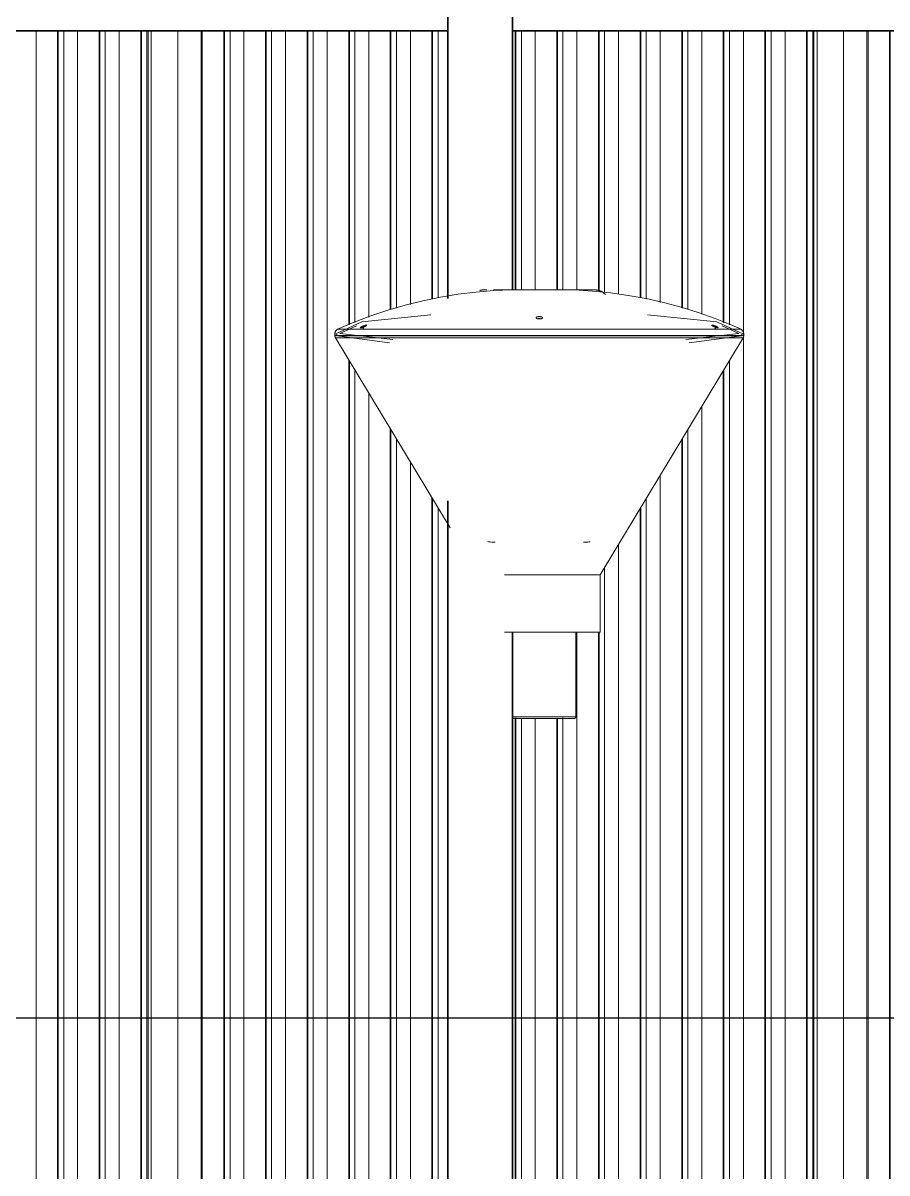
# Model space of a CAD drawing. Header units: millimetres. Extents: x 652554 to 1678317, y -308114 to 170803.
# Drawn here: x 752115 to 753466, y 159425 to 161223 of the extents above; entities that cross this region are included whole.
import ezdxf

# ---------------------------------------------------------------- set-up
doc = ezdxf.new("R2010")
doc.units = ezdxf.units.MM
for name, color, linetype, lineweight in [('A-DETL-GENF', 2, 'Continuous', 35), ('A-GENM', 1, 'Continuous', 9), ('A-GLAZ-CURT', 2, 'Continuous', 9), ('A-GLAZ-CWMG', 2, 'Continuous', 35), ('E-LITE-EQPM', 2, 'Continuous', 35)]:
    doc.layers.add(name, color=color, linetype=linetype, lineweight=lineweight)

# ---------------------------------------------------------------- blocks, each defined once
blk = doc.blocks.new('ACM_L12 - LED Pole Luminaire with UV1 - T35 1xGRN90_830 S 2-11677483-2240-01 ENTRANCE 2 ELEVATION 2')
at = {"layer": 'E-LITE-EQPM', "color": 250, "lineweight": 20}
for p, q in [((-18521.1, 108120), (-18520.9, 108120)), ((-18329.4, 108113.1), (-18332, 108115.3)), ((-18602.4, 108081.2), (-18710.7, 108070.3)), ((-18155.3, 108070.3), (-18263.6, 108081.2)), ((-18710.7, 108070.3), (-18752.4, 108050.8)), ((-18740.9, 108058.7), (-18748.7, 108058.7)), ((-18748.7, 108058.7), (-18695.5, 108058.7)), ((-18719, 108064.1), (-18744.9, 108052.1)), ((-18694.7, 108058.7), (-18117.3, 108058.7)), ((-18113.6, 108050.8), (-18155.3, 108070.3)), ((-18121.1, 108052.1), (-18147, 108064.1)), ((-18117.3, 108058.7), (-18125, 108058.7)), ((-18751.7, 108045.3), (-18572.4, 107748.1)), ((-18751.7, 108045.3), (-18749.7, 108045.3)), ((-18658.4, 108045.3), (-18751.7, 108045.3)), ((-18749.9, 108050.9), (-18750.1, 108049.4)), ((-18749.1, 108048.4), (-18667.3, 108037.3)), ((-18744.9, 108052.1), (-18662, 108042.5)), ((-18114.3, 108045.3), (-18658, 108045.3)), ((-18338, 107674.5), (-18114.3, 108045.3)), ((-18204, 108042.5), (-18121.1, 108052.1)), ((-18198.7, 108037.3), (-18116.9, 108048.4)), ((-18116.3, 108045.3), (-18114.3, 108045.3)), ((-18115.9, 108049.4), (-18116.1, 108050.9)), ((-18487.2, 107674.5), (-18338, 107674.5)), ((-18338, 107674.5), (-18339.6, 107674.5)), ((-18338, 107584.8), (-18338, 107674.5)), ((-18487.2, 107584.8), (-18338, 107584.8)), ((-18375.7, 107584.8), (-18475.7, 107584.8)), ((-18475.7, 107584.8), (-18375.7, 107584.8)), ((-18338, 107584.8), (-18475, 107584.8)), ((-18393, 107584.8), (-18473, 107584.8)), ((-18473, 107584.8), (-18393, 107584.8)), ((-18375.7, 107452.8), (-18375.7, 107584.8)), ((-18463.5, 107452.8), (-18475.7, 107452.8)), ((-18475.7, 107452.8), (-18375.7, 107452.8)), ((-18403, 107450), (-18463, 107450)), ((-18463, 107450), (-18403, 107450)), ((-18375.7, 107452.8), (-18402.5, 107452.8))]:
    blk.add_line(p, q, dxfattribs=at)
at = {"layer": 'E-LITE-EQPM', "color": 250, "lineweight": 20, "flags": 128}
for points in [[(-18748.7, 108058.7), (-18722.8, 108069.7), (-18696.4, 108079.7), (-18669.7, 108088.6), (-18642.7, 108096.5), (-18615.3, 108103.2), (-18587.7, 108108.9), (-18559.9, 108113.4), (-18532, 108116.8), (-18503.9, 108119.2), (-18475.8, 108120.3), (-18460.1, 108120.5)], [(-18526.2, 108119.3), (-18525.5, 108119.5), (-18524.7, 108119.7), (-18523.9, 108119.8), (-18523.1, 108119.9), (-18522.3, 108120), (-18521.5, 108120)], [(-18514.8, 108120), (-18516, 108120), (-18517.2, 108120), (-18518.1, 108120), (-18519, 108120), (-18519.7, 108120), (-18520.3, 108120), (-18520.7, 108120), (-18521, 108120), (-18521.1, 108120)], [(-18344.9, 108120), (-18344.9, 108120), (-18345.1, 108120), (-18345.5, 108120), (-18346, 108120), (-18346.6, 108120), (-18347.4, 108120), (-18348.3, 108120), (-18349.3, 108120), (-18350.5, 108120), (-18351.8, 108120), (-18353.3, 108120), (-18354.8, 108120), (-18356.5, 108120), (-18358.3, 108120), (-18360.3, 108120), (-18362.3, 108120), (-18364.5, 108120), (-18366.7, 108120), (-18369.1, 108120), (-18371.6, 108120), (-18374.2, 108120), (-18376.8, 108120), (-18379.6, 108120), (-18382.4, 108120), (-18385.4, 108120), (-18388.4, 108120), (-18391.5, 108120), (-18394.6, 108120), (-18397.8, 108120), (-18401.1, 108120), (-18404.4, 108120), (-18407.7, 108120), (-18411.1, 108120), (-18414.6, 108120), (-18418, 108120), (-18421.5, 108120), (-18425, 108120), (-18428.5, 108120), (-18432, 108120), (-18435.6, 108120), (-18439.1, 108120), (-18442.6, 108120), (-18446.1, 108120), (-18449.6, 108120), (-18453, 108120), (-18456.4, 108120), (-18459.8, 108120), (-18463.2, 108120), (-18466.4, 108120), (-18469.7, 108120), (-18472.9, 108120), (-18476, 108120), (-18479, 108120), (-18482, 108120), (-18484.9, 108120), (-18487.7, 108120), (-18490.4, 108120), (-18493, 108120), (-18495.6, 108120), (-18498, 108120), (-18500.3, 108120), (-18502.5, 108120), (-18504.7, 108120)], [(-18474.5, 108120), (-18471.4, 108120), (-18468.2, 108120), (-18464.9, 108120), (-18461.6, 108120), (-18458.3, 108120), (-18454.9, 108120), (-18451.4, 108120), (-18448, 108120), (-18444.5, 108120), (-18441, 108120), (-18438, 108120)], [(-18460.1, 108120.5), (-18460.1, 108120.5), (-18460, 108120.5), (-18459.9, 108120.5), (-18459.8, 108120.5), (-18459.6, 108120.5), (-18459.3, 108120.5), (-18459.1, 108120.5), (-18458.7, 108120.5), (-18458.4, 108120.5), (-18458, 108120.5), (-18457.5, 108120.5), (-18457.1, 108120.5), (-18456.5, 108120.5), (-18456, 108120.5), (-18455.4, 108120.5), (-18454.8, 108120.5), (-18454.1, 108120.5), (-18453.4, 108120.5), (-18452.7, 108120.5), (-18451.9, 108120.5), (-18451.1, 108120.5), (-18450.3, 108120.5), (-18449.4, 108120.5), (-18448.6, 108120.5), (-18447.7, 108120.5), (-18446.7, 108120.5), (-18445.8, 108120.5), (-18444.8, 108120.5), (-18443.8, 108120.5), (-18442.8, 108120.5), (-18441.8, 108120.5), (-18440.8, 108120.5), (-18439.7, 108120.5), (-18438.7, 108120.5), (-18437.6, 108120.5), (-18436.5, 108120.5), (-18435.5, 108120.5), (-18434.4, 108120.5), (-18433.3, 108120.5), (-18432.2, 108120.5), (-18431.1, 108120.5), (-18430, 108120.5), (-18429, 108120.5), (-18427.9, 108120.5), (-18426.8, 108120.5), (-18425.8, 108120.5), (-18424.7, 108120.5), (-18423.7, 108120.5), (-18422.7, 108120.5), (-18421.7, 108120.5), (-18420.7, 108120.5), (-18419.8, 108120.5), (-18418.8, 108120.5), (-18417.9, 108120.5), (-18417, 108120.5), (-18416.2, 108120.5), (-18415.3, 108120.5), (-18414.5, 108120.5), (-18413.7, 108120.5), (-18413, 108120.5), (-18412.3, 108120.5), (-18411.6, 108120.5), (-18410.9, 108120.5), (-18410.3, 108120.5), (-18409.8, 108120.5), (-18409.2, 108120.5), (-18408.7, 108120.5), (-18408.2, 108120.5), (-18407.8, 108120.5), (-18407.4, 108120.5), (-18407.1, 108120.5), (-18406.8, 108120.5), (-18406.5, 108120.5), (-18406.3, 108120.5), (-18406.1, 108120.5), (-18406, 108120.5), (-18405.9, 108120.5), (-18405.9, 108120.5), (-18405.9, 108120.5)], [(-18405.9, 108120.5), (-18405.9, 108120.5), (-18406, 108120.5), (-18406.1, 108120.5), (-18406.2, 108120.5), (-18406.4, 108120.5), (-18406.6, 108120.5), (-18406.9, 108120.5), (-18407.2, 108120.5), (-18407.6, 108120.5), (-18408, 108120.5), (-18408.5, 108120.5), (-18408.9, 108120.5), (-18409.5, 108120.5), (-18410, 108120.5), (-18410.6, 108120.5), (-18411.2, 108120.5), (-18411.9, 108120.5), (-18412.6, 108120.5), (-18413.3, 108120.5), (-18414.1, 108120.5), (-18414.9, 108120.5), (-18415.7, 108120.5), (-18416.6, 108120.5), (-18417.4, 108120.5), (-18418.3, 108120.5), (-18419.3, 108120.5), (-18420.2, 108120.5), (-18421.2, 108120.5), (-18422.2, 108120.5), (-18423.2, 108120.5), (-18424.2, 108120.5), (-18425.2, 108120.5), (-18426.3, 108120.5), (-18427.3, 108120.5), (-18428.4, 108120.5), (-18429.5, 108120.5), (-18430.5, 108120.5), (-18431.6, 108120.5), (-18432.7, 108120.5), (-18433.8, 108120.5), (-18434.9, 108120.5), (-18436, 108120.5), (-18437, 108120.5), (-18438.1, 108120.5), (-18439.2, 108120.5), (-18440.2, 108120.5), (-18441.3, 108120.5), (-18442.3, 108120.5), (-18443.3, 108120.5), (-18444.3, 108120.5), (-18445.3, 108120.5), (-18446.2, 108120.5), (-18447.2, 108120.5), (-18448.1, 108120.5), (-18449, 108120.5), (-18449.8, 108120.5), (-18450.7, 108120.5), (-18451.5, 108120.5), (-18452.3, 108120.5), (-18453, 108120.5), (-18453.7, 108120.5), (-18454.4, 108120.5), (-18455.1, 108120.5), (-18455.7, 108120.5), (-18456.2, 108120.5), (-18456.8, 108120.5), (-18457.3, 108120.5), (-18457.8, 108120.5), (-18458.2, 108120.5), (-18458.6, 108120.5), (-18458.9, 108120.5), (-18459.2, 108120.5), (-18459.5, 108120.5), (-18459.7, 108120.5), (-18459.9, 108120.5), (-18460, 108120.5), (-18460.1, 108120.5), (-18460.1, 108120.5), (-18460.1, 108120.5)], [(-18437.5, 108120), (-18434, 108120), (-18430.4, 108120), (-18426.9, 108120), (-18423.4, 108120), (-18419.9, 108120), (-18416.4, 108120), (-18413, 108120), (-18409.6, 108120), (-18406.2, 108120), (-18402.8, 108120), (-18399.6, 108120), (-18396.3, 108120), (-18393.1, 108120), (-18390, 108120), (-18387, 108120), (-18384, 108120), (-18381.1, 108120), (-18378.3, 108120), (-18375.6, 108120), (-18373, 108120), (-18370.4, 108120), (-18368, 108120), (-18365.7, 108120)], [(-18405.9, 108120.5), (-18377.7, 108120), (-18349.6, 108118.3), (-18321.6, 108115.5), (-18293.7, 108111.5), (-18266, 108106.5), (-18238.5, 108100.3), (-18211.3, 108093.1), (-18184.4, 108084.8), (-18157.8, 108075.4), (-18131.7, 108064.9), (-18117.3, 108058.7)], [(-18364.7, 108120), (-18363.5, 108120), (-18361.3, 108120), (-18359.3, 108120), (-18357.5, 108120), (-18355.7, 108120), (-18354.1, 108120), (-18352.6, 108120), (-18351.2, 108120), (-18350, 108120), (-18348.8, 108120), (-18347.9, 108120), (-18347, 108120), (-18346.3, 108120), (-18345.7, 108120), (-18345.3, 108120), (-18345, 108120), (-18344.9, 108120), (-18344.9, 108120)], [(-18344.9, 108120), (-18344.1, 108120), (-18343.3, 108119.9), (-18342.5, 108119.9), (-18341.7, 108119.7), (-18340.9, 108119.6), (-18340.1, 108119.4), (-18339.3, 108119.2), (-18338.6, 108119), (-18337.8, 108118.7), (-18337.1, 108118.4), (-18336.3, 108118.1), (-18335.6, 108117.7), (-18334.9, 108117.4), (-18334.2, 108116.9), (-18333.6, 108116.5), (-18332.9, 108116), (-18332.3, 108115.6), (-18332, 108115.3)], [(-18751.7, 108045.3), (-18751.9, 108045.6), (-18752.1, 108046), (-18752.3, 108046.4), (-18752.4, 108046.8), (-18752.5, 108047.2), (-18752.6, 108047.6), (-18752.7, 108048), (-18752.8, 108048.4), (-18752.9, 108048.8), (-18752.9, 108049.2), (-18753, 108049.7), (-18753, 108050.1), (-18753, 108050.5), (-18753, 108050.9), (-18752.9, 108051.3), (-18752.9, 108051.7), (-18752.8, 108052.2), (-18752.7, 108052.6), (-18752.6, 108053), (-18752.5, 108053.4), (-18752.4, 108053.8), (-18752.2, 108054.2), (-18752.1, 108054.5), (-18751.9, 108054.9), (-18751.7, 108055.3), (-18751.5, 108055.7), (-18751.2, 108056), (-18751, 108056.4), (-18750.8, 108056.7), (-18750.5, 108057), (-18750.2, 108057.3), (-18749.9, 108057.6), (-18749.6, 108057.9), (-18749.3, 108058.2), (-18749, 108058.5), (-18748.7, 108058.7)], [(-18117.3, 108058.7), (-18117, 108058.4), (-18116.7, 108058.2), (-18116.3, 108057.9), (-18116, 108057.6), (-18115.8, 108057.3), (-18115.5, 108057), (-18115.2, 108056.6), (-18115, 108056.3), (-18114.7, 108056), (-18114.5, 108055.6), (-18114.3, 108055.3), (-18114.1, 108054.9), (-18113.9, 108054.5), (-18113.8, 108054.1), (-18113.6, 108053.7), (-18113.5, 108053.3), (-18113.4, 108052.9), (-18113.3, 108052.5), (-18113.2, 108052.1), (-18113.1, 108051.7), (-18113.1, 108051.3), (-18113, 108050.9), (-18113, 108050.4), (-18113, 108050), (-18113, 108049.6), (-18113.1, 108049.2), (-18113.1, 108048.8), (-18113.2, 108048.4), (-18113.3, 108048), (-18113.4, 108047.6), (-18113.5, 108047.1), (-18113.6, 108046.8), (-18113.8, 108046.4), (-18113.9, 108046), (-18114.1, 108045.6), (-18114.3, 108045.3)], [(-18752, 108048.9), (-18752, 108048.9), (-18752.1, 108048.9), (-18752.1, 108048.9), (-18752.2, 108048.9), (-18752.2, 108048.9), (-18752.2, 108048.9), (-18752.3, 108048.9), (-18752.3, 108048.9), (-18752.4, 108048.9), (-18752.4, 108049), (-18752.4, 108049), (-18752.5, 108049), (-18752.5, 108049), (-18752.5, 108049), (-18752.6, 108049.1), (-18752.6, 108049.1), (-18752.6, 108049.1), (-18752.7, 108049.1), (-18752.7, 108049.2), (-18752.7, 108049.2), (-18752.7, 108049.2), (-18752.8, 108049.2), (-18752.8, 108049.3), (-18752.8, 108049.3), (-18752.8, 108049.3), (-18752.9, 108049.4), (-18752.9, 108049.4), (-18752.9, 108049.4), (-18752.9, 108049.5), (-18752.9, 108049.5), (-18752.9, 108049.6), (-18753, 108049.6), (-18753, 108049.6), (-18753, 108049.7), (-18753, 108049.7), (-18753, 108049.7), (-18753, 108049.8), (-18753, 108049.8), (-18753, 108049.9), (-18753, 108049.9), (-18753, 108049.9), (-18753, 108050), (-18753, 108050), (-18753, 108050.1), (-18753, 108050.1), (-18753, 108050.1), (-18753, 108050.2), (-18752.9, 108050.2), (-18752.9, 108050.3), (-18752.9, 108050.3), (-18752.9, 108050.3), (-18752.9, 108050.4), (-18752.9, 108050.4), (-18752.8, 108050.4), (-18752.8, 108050.5), (-18752.8, 108050.5), (-18752.8, 108050.5), (-18752.7, 108050.6), (-18752.7, 108050.6), (-18752.7, 108050.6), (-18752.6, 108050.6), (-18752.6, 108050.7), (-18752.6, 108050.7), (-18752.5, 108050.7), (-18752.5, 108050.7), (-18752.5, 108050.8), (-18752.4, 108050.8), (-18752.4, 108050.8)], [(-18750.4, 108048.9), (-18751.4, 108048.9), (-18751.9, 108048.9), (-18752, 108048.9)], [(-18752, 108048.9), (-18751.7, 108048.9), (-18751, 108048.9), (-18749.7, 108048.9), (-18747.9, 108048.9), (-18745.6, 108048.9), (-18742.9, 108048.9), (-18739.6, 108048.9), (-18735.8, 108048.9), (-18731.6, 108048.9), (-18726.8, 108048.9), (-18721.6, 108048.9), (-18716, 108048.9), (-18709.8, 108048.9), (-18703.3, 108048.9), (-18696.3, 108048.9), (-18688.9, 108048.9), (-18681, 108048.9), (-18672.8, 108048.9), (-18664.2, 108048.9), (-18655.2, 108048.9), (-18645.9, 108048.9), (-18636.3, 108048.9), (-18626.3, 108048.9), (-18616, 108048.9), (-18605.4, 108048.9), (-18594.5, 108048.9), (-18583.4, 108048.9), (-18572, 108048.9), (-18560.4, 108048.9), (-18548.6, 108048.9), (-18536.6, 108048.9), (-18524.5, 108048.9), (-18512.2, 108048.9), (-18499.7, 108048.9), (-18487.2, 108048.9), (-18474.6, 108048.9), (-18461.9, 108048.9), (-18449.2, 108048.9), (-18436.4, 108048.9), (-18423.7, 108048.9), (-18410.9, 108048.9), (-18398.2, 108048.9), (-18385.6, 108048.9), (-18373, 108048.9), (-18360.5, 108048.9), (-18348.2, 108048.9), (-18335.9, 108048.9), (-18323.9, 108048.9), (-18312, 108048.9), (-18300.2, 108048.9), (-18288.8, 108048.9), (-18277.5, 108048.9), (-18266.5, 108048.9), (-18255.7, 108048.9), (-18245.3, 108048.9), (-18235.1, 108048.9), (-18225.3, 108048.9), (-18215.7, 108048.9), (-18206.6, 108048.9), (-18197.8, 108048.9), (-18189.3, 108048.9), (-18181.3, 108048.9), (-18173.7, 108048.9), (-18166.4, 108048.9), (-18159.7, 108048.9), (-18153.3, 108048.9), (-18147.4, 108048.9), (-18141.9, 108048.9), (-18136.9, 108048.9), (-18132.4, 108048.9), (-18128.4, 108048.9), (-18124.9, 108048.9), (-18121.8, 108048.9), (-18119.2, 108048.9), (-18117.2, 108048.9), (-18115.6, 108048.9), (-18114.6, 108048.9), (-18114.1, 108048.9), (-18114, 108048.9)], [(-18749.1, 108048.4), (-18749.1, 108048.4), (-18749.1, 108048.4), (-18749.2, 108048.4), (-18749.2, 108048.4), (-18749.3, 108048.4), (-18749.3, 108048.4), (-18749.3, 108048.4), (-18749.4, 108048.4), (-18749.4, 108048.4), (-18749.4, 108048.4), (-18749.5, 108048.5), (-18749.5, 108048.5), (-18749.6, 108048.5), (-18749.6, 108048.5), (-18749.6, 108048.5), (-18749.7, 108048.6), (-18749.7, 108048.6), (-18749.7, 108048.6), (-18749.8, 108048.6), (-18749.8, 108048.7), (-18749.8, 108048.7), (-18749.8, 108048.7), (-18749.9, 108048.8), (-18749.9, 108048.8), (-18749.9, 108048.8), (-18749.9, 108048.9), (-18749.9, 108048.9), (-18750, 108048.9), (-18750, 108049), (-18750, 108049), (-18750, 108049), (-18750, 108049.1), (-18750, 108049.1), (-18750, 108049.2), (-18750.1, 108049.2), (-18750.1, 108049.2), (-18750.1, 108049.3), (-18750.1, 108049.3), (-18750.1, 108049.4), (-18750.1, 108049.4)], [(-18748.5, 108048.4), (-18749, 108048.4), (-18749.1, 108048.4)], [(-18749.1, 108048.4), (-18748.8, 108048.4), (-18748, 108048.4), (-18746.8, 108048.4), (-18745, 108048.4), (-18742.8, 108048.4), (-18740, 108048.4), (-18736.7, 108048.4), (-18733, 108048.4), (-18728.8, 108048.4), (-18724.1, 108048.4), (-18718.9, 108048.4), (-18713.3, 108048.4), (-18707.3, 108048.4), (-18700.8, 108048.4), (-18693.8, 108048.4), (-18686.5, 108048.4), (-18678.8, 108048.4), (-18670.6, 108048.4), (-18662.1, 108048.4), (-18653.2, 108048.4), (-18644, 108048.4), (-18634.4, 108048.4), (-18624.5, 108048.4), (-18614.3, 108048.4), (-18603.8, 108048.4), (-18593, 108048.4), (-18582, 108048.4), (-18570.7, 108048.4), (-18559.2, 108048.4), (-18547.5, 108048.4), (-18535.7, 108048.4), (-18523.6, 108048.4), (-18511.4, 108048.4), (-18499.1, 108048.4), (-18486.7, 108048.4), (-18474.2, 108048.4), (-18461.7, 108048.4), (-18449, 108048.4), (-18436.4, 108048.4), (-18423.8, 108048.4), (-18411.1, 108048.4), (-18398.6, 108048.4), (-18386, 108048.4), (-18373.6, 108048.4), (-18361.2, 108048.4), (-18348.9, 108048.4), (-18336.8, 108048.4), (-18324.9, 108048.4), (-18313.1, 108048.4), (-18301.5, 108048.4), (-18290.1, 108048.4), (-18278.9, 108048.4), (-18268, 108048.4), (-18257.4, 108048.4), (-18247, 108048.4), (-18236.9, 108048.4), (-18227.2, 108048.4), (-18217.8, 108048.4), (-18208.7, 108048.4), (-18199.9, 108048.4), (-18191.6, 108048.4), (-18183.6, 108048.4), (-18176.1, 108048.4), (-18168.9, 108048.4), (-18162.2, 108048.4), (-18155.9, 108048.4), (-18150, 108048.4), (-18144.6, 108048.4), (-18139.7, 108048.4), (-18135.2, 108048.4), (-18131.2, 108048.4), (-18127.7, 108048.4), (-18124.7, 108048.4), (-18122.1, 108048.4), (-18120.1, 108048.4), (-18118.6, 108048.4), (-18117.5, 108048.4), (-18117, 108048.4), (-18116.9, 108048.4)], [(-18659.9, 108044.5), (-18659.9, 108044.5), (-18660, 108044.5)], [(-18206, 108044.5), (-18206.1, 108044.5), (-18206.1, 108044.5)], [(-18116.9, 108048.4), (-18117.2, 108048.4), (-18118, 108048.4)], [(-18115.9, 108049.4), (-18115.9, 108049.3), (-18115.9, 108049.3), (-18115.9, 108049.2), (-18115.9, 108049.2), (-18116, 108049.2), (-18116, 108049.1), (-18116, 108049.1), (-18116, 108049.1), (-18116, 108049), (-18116, 108049), (-18116, 108048.9), (-18116, 108048.9), (-18116.1, 108048.9), (-18116.1, 108048.8), (-18116.1, 108048.8), (-18116.1, 108048.8), (-18116.2, 108048.7), (-18116.2, 108048.7), (-18116.2, 108048.7), (-18116.2, 108048.6), (-18116.3, 108048.6), (-18116.3, 108048.6), (-18116.3, 108048.6), (-18116.4, 108048.5), (-18116.4, 108048.5), (-18116.4, 108048.5), (-18116.5, 108048.5), (-18116.5, 108048.5), (-18116.5, 108048.4), (-18116.6, 108048.4), (-18116.6, 108048.4), (-18116.7, 108048.4), (-18116.7, 108048.4), (-18116.7, 108048.4), (-18116.8, 108048.4), (-18116.8, 108048.4), (-18116.9, 108048.4), (-18116.9, 108048.4), (-18116.9, 108048.4), (-18116.9, 108048.4)], [(-18114, 108048.9), (-18114.3, 108048.9), (-18115, 108048.9), (-18116.3, 108048.9)], [(-18113.6, 108050.8), (-18113.5, 108050.8), (-18113.5, 108050.7), (-18113.5, 108050.7), (-18113.4, 108050.7), (-18113.4, 108050.7), (-18113.4, 108050.7), (-18113.3, 108050.6), (-18113.3, 108050.6), (-18113.3, 108050.6), (-18113.3, 108050.5), (-18113.2, 108050.5), (-18113.2, 108050.5), (-18113.2, 108050.5), (-18113.2, 108050.4), (-18113.1, 108050.4), (-18113.1, 108050.4), (-18113.1, 108050.3), (-18113.1, 108050.3), (-18113.1, 108050.2), (-18113.1, 108050.2), (-18113, 108050.2), (-18113, 108050.1), (-18113, 108050.1), (-18113, 108050), (-18113, 108050), (-18113, 108050), (-18113, 108049.9), (-18113, 108049.9), (-18113, 108049.8), (-18113, 108049.8), (-18113, 108049.8), (-18113, 108049.7), (-18113, 108049.7), (-18113, 108049.7), (-18113, 108049.6), (-18113, 108049.6), (-18113.1, 108049.5), (-18113.1, 108049.5), (-18113.1, 108049.5), (-18113.1, 108049.4), (-18113.1, 108049.4), (-18113.1, 108049.4), (-18113.2, 108049.3), (-18113.2, 108049.3), (-18113.2, 108049.3), (-18113.2, 108049.2), (-18113.3, 108049.2), (-18113.3, 108049.2), (-18113.3, 108049.1), (-18113.4, 108049.1), (-18113.4, 108049.1), (-18113.4, 108049.1), (-18113.4, 108049), (-18113.5, 108049), (-18113.5, 108049), (-18113.6, 108049), (-18113.6, 108049), (-18113.6, 108048.9), (-18113.7, 108048.9), (-18113.7, 108048.9), (-18113.7, 108048.9), (-18113.8, 108048.9), (-18113.8, 108048.9), (-18113.9, 108048.9), (-18113.9, 108048.9), (-18113.9, 108048.9), (-18114, 108048.9), (-18114, 108048.9)], [(-18507.8, 107725.8), (-18509, 107725.9), (-18510.2, 107726), (-18511.4, 107726.2), (-18512.5, 107726.4), (-18513.7, 107726.7)], [(-18506.5, 107725.8), (-18506.3, 107725.8), (-18506, 107725.8), (-18505.6, 107725.8), (-18505.1, 107725.8), (-18504.5, 107725.8), (-18503.7, 107725.8), (-18502.8, 107725.8), (-18501.9, 107725.8)], [(-18363.7, 107725.8), (-18362.7, 107725.8), (-18361.9, 107725.8), (-18361.2, 107725.8), (-18360.6, 107725.8), (-18360.2, 107725.8), (-18359.8, 107725.8), (-18359.6, 107725.8), (-18359.4, 107725.8)], [(-18353.4, 107726.4), (-18354.5, 107726.2), (-18355.7, 107726), (-18356.9, 107725.9), (-18358.1, 107725.8), (-18359.3, 107725.8)], [(-18475.2, 107450), (-18473.8, 107450), (-18472.4, 107450), (-18470.8, 107450), (-18469.3, 107450), (-18467.6, 107450), (-18465.9, 107450), (-18464.2, 107450), (-18462.3, 107450), (-18460.5, 107450), (-18458.6, 107450), (-18456.7, 107450), (-18454.7, 107450), (-18452.7, 107450), (-18450.6, 107450), (-18448.6, 107450), (-18446.5, 107450), (-18444.4, 107450), (-18442.2, 107450), (-18440.1, 107450), (-18437.9, 107450), (-18435.8, 107450), (-18433.6, 107450), (-18431.4, 107450), (-18429.2, 107450), (-18427.1, 107450), (-18424.9, 107450), (-18422.8, 107450), (-18420.7, 107450), (-18418.6, 107450), (-18416.5, 107450), (-18414.4, 107450), (-18412.4, 107450), (-18410.4, 107450), (-18408.4, 107450), (-18406.5, 107450), (-18404.6, 107450), (-18402.8, 107450), (-18401, 107450), (-18399.3, 107450), (-18397.6, 107450), (-18396, 107450), (-18394.4, 107450), (-18392.9, 107450), (-18391.5, 107450), (-18390.1, 107450), (-18388.8, 107450), (-18387.6, 107450), (-18386.5, 107450), (-18385.4, 107450), (-18384.4, 107450), (-18383.4, 107450), (-18382.6, 107450), (-18381.8, 107450), (-18381.1, 107450), (-18380.5, 107450), (-18380, 107450), (-18379.6, 107450), (-18379.2, 107450), (-18379, 107450), (-18378.8, 107450), (-18378.7, 107450), (-18378.7, 107450)], [(-18378.7, 107450), (-18378.7, 107450), (-18378.9, 107450), (-18379.1, 107450), (-18379.4, 107450), (-18379.8, 107450), (-18380.2, 107450), (-18380.8, 107450), (-18381.4, 107450), (-18382.2, 107450), (-18383, 107450), (-18383.9, 107450), (-18384.8, 107450), (-18385.9, 107450), (-18387, 107450), (-18388.2, 107450), (-18389.4, 107450), (-18390.8, 107450), (-18392.2, 107450), (-18393.6, 107450), (-18395.2, 107450), (-18396.7, 107450), (-18398.4, 107450), (-18400.1, 107450), (-18401.8, 107450), (-18403.7, 107450), (-18405.5, 107450), (-18407.4, 107450), (-18409.3, 107450), (-18411.3, 107450), (-18413.3, 107450), (-18415.4, 107450), (-18417.4, 107450), (-18419.5, 107450), (-18421.6, 107450), (-18423.8, 107450), (-18425.9, 107450), (-18428.1, 107450), (-18430.2, 107450), (-18432.4, 107450), (-18434.6, 107450), (-18436.8, 107450), (-18438.9, 107450), (-18441.1, 107450), (-18443.2, 107450), (-18445.3, 107450), (-18447.4, 107450), (-18449.5, 107450), (-18451.6, 107450), (-18453.6, 107450), (-18455.6, 107450), (-18457.6, 107450), (-18459.5, 107450), (-18461.4, 107450), (-18463.2, 107450), (-18465, 107450), (-18466.7, 107450), (-18468.4, 107450), (-18470, 107450), (-18471.6, 107450), (-18473.1, 107450), (-18474.5, 107450), (-18474.7, 107450)], [(-18375.7, 107452.8), (-18375.7, 107452.7), (-18375.7, 107452.6), (-18375.7, 107452.5), (-18375.7, 107452.4), (-18375.8, 107452.3), (-18375.8, 107452.1), (-18375.8, 107452), (-18375.9, 107451.9), (-18375.9, 107451.8), (-18376, 107451.7), (-18376, 107451.6), (-18376.1, 107451.5), (-18376.2, 107451.4), (-18376.2, 107451.3), (-18376.3, 107451.2), (-18376.4, 107451.1), (-18376.4, 107451), (-18376.5, 107450.9), (-18376.6, 107450.8), (-18376.7, 107450.7), (-18376.8, 107450.7), (-18376.9, 107450.6), (-18377, 107450.5), (-18377.1, 107450.5), (-18377.2, 107450.4), (-18377.3, 107450.3), (-18377.4, 107450.3), (-18377.5, 107450.2), (-18377.6, 107450.2), (-18377.7, 107450.2), (-18377.9, 107450.1), (-18378, 107450.1), (-18378.1, 107450.1), (-18378.2, 107450), (-18378.3, 107450), (-18378.4, 107450), (-18378.6, 107450), (-18378.7, 107450)]]:
    blk.add_lwpolyline(points, dxfattribs=at)
at = {"layer": 'E-LITE-EQPM', "color": 250, "lineweight": 20}
for points, knots in [([(-18428, 108076.6), (-18428, 108076.8), (-18428.1, 108077.1), (-18428.6, 108077.4), (-18428.9, 108077.6), (-18429.1, 108077.8), (-18429.4, 108077.9), (-18429.8, 108078), (-18430.4, 108078.2), (-18431.2, 108078.3), (-18432.4, 108078.4), (-18433.6, 108078.4), (-18434.8, 108078.3), (-18435.7, 108078.2), (-18436.4, 108078), (-18436.8, 108077.8), (-18437.1, 108077.7), (-18437.4, 108077.5), (-18437.7, 108077.3), (-18437.9, 108077), (-18438, 108076.7), (-18438, 108076.6)], [0, 0, 0, 0, 0.111111, 0.166667, 0.194444, 0.222222, 0.25, 0.277778, 0.333333, 0.388889, 0.444444, 0.555556, 0.611111, 0.666667, 0.75, 0.770833, 0.791667, 0.833333, 0.875, 0.916667, 1, 1, 1, 1]), ([(-18438, 108076.6), (-18438, 108076.4), (-18437.9, 108076.1), (-18437.4, 108075.7), (-18437.1, 108075.5), (-18436.9, 108075.4), (-18436.6, 108075.3), (-18436.2, 108075.1), (-18435.6, 108075), (-18434.8, 108074.8), (-18433.6, 108074.7), (-18432.4, 108074.7), (-18431.2, 108074.8), (-18430.3, 108075), (-18429.6, 108075.2), (-18429.2, 108075.4), (-18428.9, 108075.5), (-18428.6, 108075.7), (-18428.3, 108075.9), (-18428.1, 108076.2), (-18428, 108076.4), (-18428, 108076.6)], [0, 0, 0, 0, 0.111111, 0.166667, 0.194444, 0.222222, 0.25, 0.277778, 0.333333, 0.388889, 0.444444, 0.555556, 0.611111, 0.666667, 0.75, 0.770833, 0.791667, 0.833333, 0.875, 0.916667, 1, 1, 1, 1]), ([(-18435.6, 108075), (-18435.3, 108075), (-18434.8, 108075.1), (-18433.6, 108075.3), (-18432.4, 108075.3), (-18431.2, 108075.1), (-18430.7, 108075), (-18430.4, 108075)], [0.3333333, 0.3333333, 0.3333333, 0.3333333, 0.3888889, 0.4444444, 0.5555556, 0.6111111, 0.6666667, 0.6666667, 0.6666667, 0.6666667]), ([(-18703, 108064.8), (-18703, 108064.9), (-18703.2, 108065), (-18703.7, 108065), (-18704.2, 108065), (-18704.8, 108064.8), (-18705.3, 108064.7), (-18705.7, 108064.6), (-18706.1, 108064.5), (-18706.6, 108064.3), (-18707.2, 108064.1), (-18707.7, 108063.9), (-18708.2, 108063.8), (-18708.6, 108063.6), (-18709, 108063.4), (-18709.4, 108063.2), (-18709.8, 108063.1), (-18710.2, 108062.9), (-18710.6, 108062.7), (-18710.9, 108062.5), (-18711.3, 108062.3), (-18711.6, 108062.2), (-18711.8, 108062), (-18712.1, 108061.8), (-18712.4, 108061.6), (-18712.8, 108061.3), (-18713, 108061), (-18713, 108060.9)], [0, 0, 0, 0, 0.111111, 0.166667, 0.222222, 0.277778, 0.305556, 0.333333, 0.361111, 0.388889, 0.444444, 0.472222, 0.5, 0.527778, 0.555556, 0.583333, 0.611111, 0.638889, 0.666667, 0.694444, 0.722222, 0.75, 0.777778, 0.805556, 0.833333, 0.888889, 1, 1, 1, 1]), ([(-18713, 108060.9), (-18713, 108060.8), (-18712.8, 108060.7), (-18712, 108060.7), (-18711.2, 108060.9), (-18710.7, 108061), (-18710.3, 108061.1), (-18709.9, 108061.2), (-18709.4, 108061.4), (-18708.8, 108061.6), (-18708.3, 108061.8), (-18707.8, 108062), (-18707.4, 108062.2), (-18707, 108062.3), (-18706.6, 108062.5), (-18706.1, 108062.7), (-18705.6, 108063), (-18705.1, 108063.2), (-18704.8, 108063.4), (-18704.5, 108063.6), (-18704.2, 108063.7), (-18703.9, 108063.9), (-18703.6, 108064.1), (-18703.2, 108064.5), (-18703, 108064.7), (-18703, 108064.8)], [0, 0, 0, 0, 0.111111, 0.222222, 0.277778, 0.305556, 0.333333, 0.361111, 0.388889, 0.444444, 0.472222, 0.5, 0.527778, 0.555556, 0.583333, 0.611111, 0.666667, 0.694444, 0.722222, 0.75, 0.777778, 0.805556, 0.833333, 0.888889, 1, 1, 1, 1]), ([(-18153, 108060.9), (-18153, 108061), (-18153.2, 108061.3), (-18153.6, 108061.6), (-18153.9, 108061.8), (-18154.2, 108062), (-18154.4, 108062.2), (-18154.7, 108062.3), (-18155.1, 108062.5), (-18155.4, 108062.7), (-18155.8, 108062.9), (-18156.2, 108063.1), (-18156.6, 108063.2), (-18157, 108063.4), (-18157.4, 108063.6), (-18157.8, 108063.8), (-18158.3, 108063.9), (-18158.7, 108064.1), (-18159.1, 108064.2), (-18159.5, 108064.4), (-18159.9, 108064.5), (-18160.5, 108064.6), (-18161.1, 108064.8), (-18162, 108065), (-18162.8, 108065.1), (-18163, 108064.9), (-18163, 108064.8)], [0, 0, 0, 0, 0.111111, 0.166667, 0.194444, 0.222222, 0.25, 0.277778, 0.305556, 0.333333, 0.361111, 0.388889, 0.416667, 0.444444, 0.472222, 0.5, 0.527778, 0.555556, 0.583333, 0.611111, 0.638889, 0.666667, 0.722222, 0.777778, 0.888889, 1, 1, 1, 1]), ([(-18163, 108064.8), (-18163, 108064.7), (-18162.8, 108064.5), (-18162.4, 108064.1), (-18162.1, 108063.9), (-18161.8, 108063.7), (-18161.5, 108063.6), (-18161.2, 108063.4), (-18160.9, 108063.2), (-18160.6, 108063), (-18160.2, 108062.9), (-18159.8, 108062.7), (-18159.4, 108062.5), (-18159, 108062.3), (-18158.6, 108062.2), (-18158.2, 108062), (-18157.7, 108061.8), (-18157.3, 108061.7), (-18156.9, 108061.5), (-18156.5, 108061.4), (-18156.1, 108061.2), (-18155.5, 108061.1), (-18154.9, 108060.9), (-18154, 108060.7), (-18153.2, 108060.7), (-18153, 108060.8), (-18153, 108060.9)], [0, 0, 0, 0, 0.111111, 0.166667, 0.194444, 0.222222, 0.25, 0.277778, 0.305556, 0.333333, 0.361111, 0.388889, 0.416667, 0.444444, 0.472222, 0.5, 0.527778, 0.555556, 0.583333, 0.611111, 0.638889, 0.666667, 0.722222, 0.777778, 0.888889, 1, 1, 1, 1])]:
    blk.add_open_spline(points, degree=3, knots=knots, dxfattribs=at)
for points in [[(-18709, 108060.1), (-18708.9, 108060.2), (-18708.6, 108060.3), (-18708.2, 108060.5), (-18707.9, 108060.6), (-18707.7, 108060.7)], [(-18158.3, 108060.7), (-18158.1, 108060.6), (-18157.8, 108060.5), (-18157.4, 108060.3), (-18157.1, 108060.2), (-18157, 108060.1)]]:
    blk.add_open_spline(points, degree=3, dxfattribs=at)
blk = doc.blocks.new('PPL-C-AECM-1-PP19-EE-M3-0001_rvt-3-2240-01 ENTRANCE 2 ELEVATION 2')
at = {"layer": 'E-LITE-EQPM', "color": 250, "lineweight": 20}
blk.add_blockref('ACM_L12 - LED Pole Luminaire with UV1 - T35 1xGRN90_830 S 2-11677483-2240-01 ENTRANCE 2 ELEVATION 2', (0, 0), dxfattribs=at)
blk = doc.blocks.new('PPL-C-AECM-1-PP19-EE-M3-0001_rvt-4-2240-01 ENTRANCE 2 ELEVATION 2')
at = {"layer": 'E-LITE-EQPM', "color": 250, "lineweight": 20}
blk.add_blockref('ACM_L12 - LED Pole Luminaire with UV1 - T35 1xGRN90_830 S 2-11677483-2240-01 ENTRANCE 2 ELEVATION 2', (0, 0), dxfattribs=at)
blk = doc.blocks.new('DPA_CP_Entrance Louver Grill Vertical Z - Louver Grill Vertical Z-18398311-2240-01 ENTRANCE 2 ELEVATION 2')
at = {"layer": 'A-GLAZ-CURT'}
for p, q in [((-20119.9, 108525), (-19078.4, 108525)), ((-20082.4, 108525), (-19040.9, 108525)), ((-19103.4, 108525), (-19146.7, 108525)), ((-19146.7, 108525), (-19121.7, 108525)), ((-19121.7, 108525), (-19078.4, 108525)), ((-19078.4, 108525), (-19103.4, 108525)), ((-19084.2, 108525), (-19046.7, 108525)), ((-19040.9, 108525), (-19084.2, 108525)), ((-19045, 108525), (-19081.5, 108525)), ((-19081.5, 108525), (-19039.9, 108525)), ((-19078.4, 108525), (-19040.9, 108525)), ((-19046.7, 108525), (-19045, 108525)), ((-19046.7, 108525), (-19046.7, 105750)), ((-19045, 108525), (-19045, 105750)), ((-19039.9, 108525), (-19039.9, 105750))]:
    blk.add_line(p, q, dxfattribs=at)
blk = doc.blocks.new('DPA_CP_Entrance Louver Grill Vertical Z - Louver Grill Vertical Z-V218-2240-01 ENTRANCE 2 ELEVATION 2')
at = {"layer": 'A-GLAZ-CURT'}
for p, q in [((-19060.1, 108525), (-19103.4, 108525)), ((-19103.4, 108525), (-19078.4, 108525)), ((-19078.4, 108525), (-19035.1, 108525)), ((-19040.9, 108525), (-19078.4, 108525)), ((-19078.4, 108525), (-18576.3, 108525)), ((-19035.1, 108525), (-19060.1, 108525)), ((-18997.6, 108525), (-19040.9, 108525)), ((-19040.9, 108525), (-18576.3, 108525)), ((-19039.9, 108525), (-18998.3, 108525)), ((-19039.9, 105750), (-19039.9, 108525)), ((-18998.3, 108525), (-18961.8, 108525)), ((-18998.3, 105750), (-18998.3, 108525)), ((-18960.1, 108525), (-18997.6, 108525)), ((-18961.8, 108525), (-18960.1, 108525)), ((-18961.8, 105750), (-18961.8, 108525)), ((-18960.1, 105750), (-18960.1, 108525)), ((-18474.7, 108525), (-18036.9, 108525)), ((-18474.7, 108525), (-17999.4, 108525)), ((-18061.9, 108525), (-18105.2, 108525)), ((-18105.2, 108525), (-18080.2, 108525)), ((-18080.2, 108525), (-18036.9, 108525)), ((-18036.9, 108525), (-18061.9, 108525)), ((-18042.7, 108525), (-18005.2, 108525)), ((-17999.4, 108525), (-18042.7, 108525)), ((-18003.5, 108525), (-18040, 108525)), ((-18040, 108525), (-17998.4, 108525)), ((-18036.9, 108525), (-17999.4, 108525)), ((-18005.2, 108525), (-18003.5, 108525)), ((-18005.2, 108525), (-18005.2, 105750)), ((-18003.5, 108525), (-18003.5, 105750)), ((-17998.4, 108525), (-17998.4, 105750))]:
    blk.add_line(p, q, dxfattribs=at)
blk = doc.blocks.new('DPA_CP_Entrance Louver Grill Vertical Z - Louver Grill Vertical Z-V219-2240-01 ENTRANCE 2 ELEVATION 2')
at = {"layer": 'A-GLAZ-CURT'}
for p, q in [((-18018.6, 108525), (-18061.9, 108525)), ((-18061.9, 108525), (-18036.9, 108525)), ((-18036.9, 108525), (-17993.6, 108525)), ((-17999.4, 108525), (-18036.9, 108525)), ((-18036.9, 108525), (-16995.5, 108525)), ((-17993.6, 108525), (-18018.6, 108525)), ((-17956.1, 108525), (-17999.4, 108525)), ((-17999.4, 108525), (-16958, 108525)), ((-17998.4, 108525), (-17956.9, 108525)), ((-17998.4, 105750), (-17998.4, 108525)), ((-17956.9, 108525), (-17920.4, 108525)), ((-17956.9, 105750), (-17956.9, 108525)), ((-17918.6, 108525), (-17956.1, 108525)), ((-17920.4, 108525), (-17918.6, 108525)), ((-17920.4, 105750), (-17920.4, 108525)), ((-17918.6, 105750), (-17918.6, 108525))]:
    blk.add_line(p, q, dxfattribs=at)
blk = doc.blocks.new('GM_Louver Grill Vertical Z - Z Profile-12047552-2240-01 ENTRANCE 2 ELEVATION 2')
at = {"layer": 'A-GENM'}
for p, q in [((-19231.7, 108525), (-19257.6, 108525)), ((-19257.6, 108525), (-19181.1, 108525)), ((-19176.9, 108525), (-19253.5, 108525)), ((-19253.5, 108525), (-19230.7, 108525)), ((-19220.2, 105750), (-19220.2, 108525)), ((-19181.1, 108525), (-19186.6, 108525)), ((-19186.6, 105750), (-19186.6, 108525)), ((-19185.6, 108525), (-19176.9, 108525)), ((-19185.6, 105750), (-19185.6, 108525)), ((-19176.9, 105750), (-19176.9, 108525))]:
    blk.add_line(p, q, dxfattribs=at)
blk = doc.blocks.new('GM_Louver Grill Vertical Z - Z Profile-V252-2240-01 ENTRANCE 2 ELEVATION 2')
at = {"layer": 'A-GENM'}
for p, q in [((-18125.2, 108525), (-18151.1, 108525)), ((-18151.1, 108525), (-18074.5, 108525)), ((-18070.3, 108525), (-18146.9, 108525)), ((-18146.9, 108525), (-18124.2, 108525)), ((-18113.6, 108053.1), (-18113.6, 108525)), ((-18074.5, 108525), (-18080, 108525)), ((-18080, 105750), (-18080, 108525)), ((-18079, 108525), (-18070.3, 108525)), ((-18079, 105750), (-18079, 108525)), ((-18070.3, 105750), (-18070.3, 108525)), ((-18113.6, 105750), (-18113.6, 108049.8))]:
    blk.add_line(p, q, dxfattribs=at)
blk = doc.blocks.new('GM_Louver Grill Vertical Z - Z Profile-V253-2240-01 ENTRANCE 2 ELEVATION 2')
at = {"layer": 'A-GENM'}
for p, q in [((-18190.3, 108525), (-18216.2, 108525)), ((-18216.2, 108525), (-18139.6, 108525)), ((-18135.5, 108525), (-18212, 108525)), ((-18212, 108525), (-18189.3, 108525)), ((-18178.8, 108082.1), (-18178.8, 108525)), ((-18139.6, 108525), (-18145.1, 108525)), ((-18145.1, 108069.3), (-18145.1, 108525)), ((-18144.1, 108525), (-18135.5, 108525)), ((-18144.1, 108068.9), (-18144.1, 108525)), ((-18135.5, 108065.6), (-18135.5, 108525)), ((-18135.5, 105750), (-18135.5, 108010.2)), ((-18145.1, 105750), (-18145.1, 107994.1)), ((-18144.1, 105750), (-18144.1, 107995.8)), ((-18178.8, 105750), (-18178.8, 107938.4))]:
    blk.add_line(p, q, dxfattribs=at)
blk = doc.blocks.new('GM_Louver Grill Vertical Z - Z Profile-V254-2240-01 ENTRANCE 2 ELEVATION 2')
at = {"layer": 'A-GENM'}
for p, q in [((-18255.4, 108525), (-18281.3, 108525)), ((-18281.3, 108525), (-18204.7, 108525)), ((-18200.6, 108525), (-18277.1, 108525)), ((-18277.1, 108525), (-18254.8, 108525)), ((-18243.9, 108100.5), (-18243.9, 108525)), ((-18204.7, 108525), (-18210.2, 108525)), ((-18210.2, 108092), (-18210.2, 108525)), ((-18209.2, 108525), (-18200.6, 108525)), ((-18209.2, 108091.7), (-18209.2, 108525)), ((-18200.6, 108089.5), (-18200.6, 108525)), ((-18200.6, 105750), (-18200.6, 107902.3)), ((-18210.2, 105750), (-18210.2, 107886.3)), ((-18209.2, 105750), (-18209.2, 107888)), ((-18243.9, 105750), (-18243.9, 107830.5))]:
    blk.add_line(p, q, dxfattribs=at)
blk = doc.blocks.new('GM_Louver Grill Vertical Z - Z Profile-V255-2240-01 ENTRANCE 2 ELEVATION 2')
at = {"layer": 'A-GENM'}
for p, q in [((-18320.5, 108525), (-18346.4, 108525)), ((-18346.4, 108525), (-18269.8, 108525)), ((-18265.7, 108525), (-18342.2, 108525)), ((-18342.2, 108525), (-18319.5, 108525)), ((-18309, 108113.3), (-18309, 108525)), ((-18269.8, 108525), (-18275.3, 108525)), ((-18275.3, 108108.1), (-18275.3, 108525)), ((-18274.3, 108525), (-18265.7, 108525)), ((-18274.3, 108108), (-18274.3, 108525)), ((-18265.7, 108105.8), (-18265.7, 108525)), ((-18265.7, 105750), (-18265.7, 107794.4)), ((-18275.3, 105750), (-18275.3, 107778.4)), ((-18274.3, 105750), (-18274.3, 107780)), ((-18309, 105750), (-18309, 107722.6))]:
    blk.add_line(p, q, dxfattribs=at)
blk = doc.blocks.new('GM_Louver Grill Vertical Z - Z Profile-V256-2240-01 ENTRANCE 2 ELEVATION 2')
at = {"layer": 'A-GENM'}
for p, q in [((-18385.6, 108525), (-18411.5, 108525)), ((-18411.5, 108525), (-18334.9, 108525)), ((-18330.8, 108525), (-18407.4, 108525)), ((-18407.4, 108525), (-18384.6, 108525)), ((-18374.1, 108120), (-18374.1, 108525)), ((-18334.9, 108525), (-18340.5, 108525)), ((-18340.5, 108118.5), (-18340.5, 108525)), ((-18339.5, 108525), (-18330.8, 108525)), ((-18339.5, 108118.2), (-18339.5, 108525)), ((-18330.8, 108115.9), (-18330.8, 108525)), ((-18330.8, 105750), (-18330.8, 107686.5)), ((-18374.1, 105750), (-18374.1, 107584.8)), ((-18340.5, 105750), (-18340.5, 107584.8)), ((-18339.5, 105750), (-18339.5, 107584.8))]:
    blk.add_line(p, q, dxfattribs=at)
blk = doc.blocks.new('GM_Louver Grill Vertical Z - Z Profile-V257-2240-01 ENTRANCE 2 ELEVATION 2')
at = {"layer": 'A-GENM'}
for p, q in [((-18450.7, 108525), (-18474.7, 108525)), ((-18474.7, 108525), (-18400, 108525)), ((-18395.9, 108525), (-18472.5, 108525)), ((-18472.5, 108525), (-18449.7, 108525)), ((-18439.2, 108119.7), (-18439.2, 108525)), ((-18400, 108525), (-18405.6, 108525)), ((-18405.6, 108120), (-18405.6, 108525)), ((-18404.6, 108525), (-18395.9, 108525)), ((-18404.6, 108120), (-18404.6, 108525)), ((-18395.9, 108120), (-18395.9, 108525)), ((-18439.2, 105750), (-18439.2, 107450)), ((-18405.6, 105750), (-18405.6, 107450)), ((-18404.6, 105750), (-18404.6, 107450)), ((-18395.9, 105750), (-18395.9, 107451.1))]:
    blk.add_line(p, q, dxfattribs=at)
blk = doc.blocks.new('GM_Louver Grill Vertical Z - Z Profile-V258-2240-01 ENTRANCE 2 ELEVATION 2')
at = {"layer": 'A-GENM'}
for p, q in [((-18474.7, 108525), (-18465.2, 108525)), ((-18461, 108525), (-18474.7, 108525)), ((-18465.2, 108525), (-18470.7, 108525)), ((-18470.7, 108120), (-18470.7, 108525)), ((-18469.7, 108525), (-18461, 108525)), ((-18469.7, 108120), (-18469.7, 108525)), ((-18461, 108120), (-18461, 108525)), ((-18470.7, 105750), (-18470.7, 107451)), ((-18469.7, 105750), (-18469.7, 107450.8)), ((-18461, 105750), (-18461, 107450))]:
    blk.add_line(p, q, dxfattribs=at)
blk = doc.blocks.new('GM_Louver Grill Vertical Z - Z Profile-V259-2240-01 ENTRANCE 2 ELEVATION 2')
at = {"layer": 'A-GENM'}
for p, q in [((-18580.9, 108525), (-18606.8, 108525)), ((-18606.8, 108525), (-18576.3, 108525)), ((-18576.3, 108525), (-18602.7, 108525)), ((-18602.7, 108525), (-18579.9, 108525))]:
    blk.add_line(p, q, dxfattribs=at)
blk = doc.blocks.new('GM_Louver Grill Vertical Z - Z Profile-V260-2240-01 ENTRANCE 2 ELEVATION 2')
at = {"layer": 'A-GENM'}
for p, q in [((-18646.1, 108525), (-18672, 108525)), ((-18672, 108525), (-18595.4, 108525)), ((-18591.2, 108525), (-18667.8, 108525)), ((-18667.8, 108525), (-18645.1, 108525)), ((-18634.5, 108097.4), (-18634.5, 108525)), ((-18595.4, 108525), (-18600.9, 108525)), ((-18600.9, 108106), (-18600.9, 108525)), ((-18599.9, 108525), (-18591.2, 108525)), ((-18599.9, 108106.2), (-18599.9, 108525)), ((-18591.2, 108108.1), (-18591.2, 108525)), ((-18634.5, 105750), (-18634.5, 107851.1)), ((-18600.9, 105750), (-18600.9, 107795.3)), ((-18599.9, 105750), (-18599.9, 107793.7)), ((-18591.2, 105750), (-18591.2, 107779.3))]:
    blk.add_line(p, q, dxfattribs=at)
blk = doc.blocks.new('GM_Louver Grill Vertical Z - Z Profile-V261-2240-01 ENTRANCE 2 ELEVATION 2')
at = {"layer": 'A-GENM'}
for p, q in [((-18711.2, 108525), (-18737.1, 108525)), ((-18737.1, 108525), (-18660.5, 108525)), ((-18656.4, 108525), (-18732.9, 108525)), ((-18732.9, 108525), (-18710.2, 108525)), ((-18699.7, 108077.4), (-18699.7, 108525)), ((-18660.5, 108525), (-18666, 108525)), ((-18666, 108089.4), (-18666, 108525)), ((-18665, 108525), (-18656.4, 108525)), ((-18665, 108089.6), (-18665, 108525)), ((-18656.4, 108091.8), (-18656.4, 108525)), ((-18699.7, 105750), (-18699.7, 107959)), ((-18666, 105750), (-18666, 107903.2)), ((-18665, 105750), (-18665, 107901.6)), ((-18656.4, 105750), (-18656.4, 107887.3))]:
    blk.add_line(p, q, dxfattribs=at)
blk = doc.blocks.new('GM_Louver Grill Vertical Z - Z Profile-V262-2240-01 ENTRANCE 2 ELEVATION 2')
at = {"layer": 'A-GENM'}
for p, q in [((-18776.3, 108525), (-18802.2, 108525)), ((-18802.2, 108525), (-18725.6, 108525)), ((-18721.5, 108525), (-18798, 108525)), ((-18798, 108525), (-18775.3, 108525)), ((-18764.8, 105750), (-18764.8, 108525)), ((-18725.6, 108525), (-18731.1, 108525)), ((-18731.1, 108065.4), (-18731.1, 108525)), ((-18730.1, 108525), (-18721.5, 108525)), ((-18730.1, 108065.8), (-18730.1, 108525)), ((-18721.5, 108069.1), (-18721.5, 108525)), ((-18731.1, 105750), (-18731.1, 108011.1)), ((-18730.1, 105750), (-18730.1, 108009.5)), ((-18721.5, 105750), (-18721.5, 107995.1))]:
    blk.add_line(p, q, dxfattribs=at)
blk = doc.blocks.new('GM_Louver Grill Vertical Z - Z Profile-V263-2240-01 ENTRANCE 2 ELEVATION 2')
at = {"layer": 'A-GENM'}
for p, q in [((-18841.4, 108525), (-18867.3, 108525)), ((-18867.3, 108525), (-18790.7, 108525)), ((-18786.6, 108525), (-18863.1, 108525)), ((-18863.1, 108525), (-18841.2, 108525)), ((-18829.9, 105750), (-18829.9, 108525)), ((-18790.7, 108525), (-18796.2, 108525)), ((-18796.2, 105750), (-18796.2, 108525)), ((-18795.2, 108525), (-18786.6, 108525)), ((-18795.2, 105750), (-18795.2, 108525)), ((-18786.6, 105750), (-18786.6, 108525))]:
    blk.add_line(p, q, dxfattribs=at)
blk = doc.blocks.new('GM_Louver Grill Vertical Z - Z Profile-V264-2240-01 ENTRANCE 2 ELEVATION 2')
at = {"layer": 'A-GENM'}
for p, q in [((-17865, 108525), (-17890.9, 108525)), ((-17890.9, 108525), (-17814.4, 108525))]:
    blk.add_line(p, q, dxfattribs=at)
blk = doc.blocks.new('Rectangular Mullion - 50x200-12048639-2240-01 ENTRANCE 2 ELEVATION 2')
at = {"layer": 'A-GLAZ-CWMG'}
for p, q in [((-18061.9, 108575), (-17020.5, 108575)), ((-16920.5, 108575), (-17961.9, 108575)), ((-18061.9, 108525), (-17020.5, 108525)), ((-17961.9, 108525), (-16920.5, 108525))]:
    blk.add_line(p, q, dxfattribs=at)
blk = doc.blocks.new('Rectangular Mullion - 50x200-V361-2240-01 ENTRANCE 2 ELEVATION 2')
at = {"layer": 'A-GLAZ-CWMG'}
for p, q in [((-19103.4, 108575), (-18576.3, 108575)), ((-18576.3, 108575), (-19003.4, 108575)), ((-17961.9, 108575), (-18474.7, 108575)), ((-18474.7, 108575), (-18061.9, 108575)), ((-19103.4, 108525), (-18576.3, 108525)), ((-19003.4, 108525), (-18576.3, 108525)), ((-18474.7, 108525), (-17961.9, 108525)), ((-18474.7, 108525), (-18061.9, 108525))]:
    blk.add_line(p, q, dxfattribs=at)
blk = doc.blocks.new('Rectangular Mullion - 50x200-15305094-2240-01 ENTRANCE 2 ELEVATION 2')
at = {"layer": 'A-GLAZ-CWMG'}
for p, q in [((-20144.9, 108575), (-19103.4, 108575)), ((-19003.4, 108575), (-20091.3, 108575)), ((-20091.3, 108575), (-20091.3, 108525)), ((-20144.9, 108525), (-19103.4, 108525)), ((-20091.3, 108525), (-19003.4, 108525))]:
    blk.add_line(p, q, dxfattribs=at)
blk = doc.blocks.new('ACM_L14 - LED Street Light Luminaire with Wide Light - PRA4-CB-8-V463-2240-01 ENTRANCE 2 ELEVATION 2')
at = {"layer": 'E-LITE-EQPM'}
for p, q in [((-18576.3, 113220), (-18576.3, 108106.7)), ((-18474.7, 108120.2), (-18474.7, 113220)), ((-18576.3, 107790.1), (-18576.3, 101320)), ((-18474.7, 101320), (-18474.7, 107584.8))]:
    blk.add_line(p, q, dxfattribs=at)
blk = doc.blocks.new('DPA_AN_Callout - DPA_AN_Callout-15542876-2240-01 ENTRANCE 2 ELEVATION 2')
at = {"layer": 'A-DETL-GENF', "lineweight": 25}
blk.add_line((-14411.8, 106981.3), (-19848.1, 106981.3), dxfattribs=at)

msp = doc.modelspace()

# ---------------------------------------------------------------- block references
at = {"color": 10, "lineweight": 5}
for name in ['PPL-C-AECM-1-PP19-EE-M3-0001_rvt-3-2240-01 ENTRANCE 2 ELEVATION 2', 'PPL-C-AECM-1-PP19-EE-M3-0001_rvt-4-2240-01 ENTRANCE 2 ELEVATION 2']:
    msp.add_blockref(name, (771355.5694, 52685.4952), dxfattribs=at)
at = {"layer": 'A-DETL-GENF'}
msp.add_blockref('DPA_AN_Callout - DPA_AN_Callout-15542876-2240-01 ENTRANCE 2 ELEVATION 2', (771355.5694, 52685.4952), dxfattribs=at)
at = {"layer": 'A-GENM'}
for name, p in [('GM_Louver Grill Vertical Z - Z Profile-12047552-2240-01 ENTRANCE 2 ELEVATION 2', (771355.5694, 52685.4952)), ('GM_Louver Grill Vertical Z - Z Profile-12047552-2240-01 ENTRANCE 2 ELEVATION 2', (771420.6812, 52685.4952)), ('GM_Louver Grill Vertical Z - Z Profile-12047552-2240-01 ENTRANCE 2 ELEVATION 2', (771485.793, 52685.4952)), ('GM_Louver Grill Vertical Z - Z Profile-12047552-2240-01 ENTRANCE 2 ELEVATION 2', (771615.6969, 52685.4952)), ('GM_Louver Grill Vertical Z - Z Profile-12047552-2240-01 ENTRANCE 2 ELEVATION 2', (771680.8087, 52685.4952)), ('GM_Louver Grill Vertical Z - Z Profile-V263-2240-01 ENTRANCE 2 ELEVATION 2', (771355.5694, 52685.4952)), ('GM_Louver Grill Vertical Z - Z Profile-V262-2240-01 ENTRANCE 2 ELEVATION 2', (771355.5694, 52685.4952)), ('GM_Louver Grill Vertical Z - Z Profile-V261-2240-01 ENTRANCE 2 ELEVATION 2', (771355.5694, 52685.4952)), ('GM_Louver Grill Vertical Z - Z Profile-V260-2240-01 ENTRANCE 2 ELEVATION 2', (771355.5694, 52685.4952)), ('GM_Louver Grill Vertical Z - Z Profile-V259-2240-01 ENTRANCE 2 ELEVATION 2', (771355.5694, 52685.4952)), ('GM_Louver Grill Vertical Z - Z Profile-V257-2240-01 ENTRANCE 2 ELEVATION 2', (771355.5694, 52685.4952)), ('GM_Louver Grill Vertical Z - Z Profile-V258-2240-01 ENTRANCE 2 ELEVATION 2', (771355.5694, 52685.4952)), ('GM_Louver Grill Vertical Z - Z Profile-V256-2240-01 ENTRANCE 2 ELEVATION 2', (771355.5694, 52685.4952)), ('GM_Louver Grill Vertical Z - Z Profile-V255-2240-01 ENTRANCE 2 ELEVATION 2', (771355.5694, 52685.4952)), ('GM_Louver Grill Vertical Z - Z Profile-V254-2240-01 ENTRANCE 2 ELEVATION 2', (771355.5694, 52685.4952)), ('GM_Louver Grill Vertical Z - Z Profile-V253-2240-01 ENTRANCE 2 ELEVATION 2', (771355.5694, 52685.4952)), ('GM_Louver Grill Vertical Z - Z Profile-V252-2240-01 ENTRANCE 2 ELEVATION 2', (771355.5694, 52685.4952)), ('GM_Louver Grill Vertical Z - Z Profile-12047552-2240-01 ENTRANCE 2 ELEVATION 2', (772527.2622, 52685.4952)), ('GM_Louver Grill Vertical Z - Z Profile-12047552-2240-01 ENTRANCE 2 ELEVATION 2', (772657.1661, 52685.4952)), ('GM_Louver Grill Vertical Z - Z Profile-V264-2240-01 ENTRANCE 2 ELEVATION 2', (771355.5694, 52685.4952))]:
    msp.add_blockref(name, p, dxfattribs=at)
at = {"layer": 'A-GLAZ-CURT'}
for name in ['DPA_CP_Entrance Louver Grill Vertical Z - Louver Grill Vertical Z-18398311-2240-01 ENTRANCE 2 ELEVATION 2', 'DPA_CP_Entrance Louver Grill Vertical Z - Louver Grill Vertical Z-V218-2240-01 ENTRANCE 2 ELEVATION 2', 'DPA_CP_Entrance Louver Grill Vertical Z - Louver Grill Vertical Z-V219-2240-01 ENTRANCE 2 ELEVATION 2']:
    msp.add_blockref(name, (771355.5694, 52685.4952), dxfattribs=at)
at = {"layer": 'A-GLAZ-CWMG'}
for name in ['Rectangular Mullion - 50x200-15305094-2240-01 ENTRANCE 2 ELEVATION 2', 'Rectangular Mullion - 50x200-V361-2240-01 ENTRANCE 2 ELEVATION 2', 'Rectangular Mullion - 50x200-12048639-2240-01 ENTRANCE 2 ELEVATION 2']:
    msp.add_blockref(name, (771355.5694, 52685.4952), dxfattribs=at)
at = {"layer": 'E-LITE-EQPM'}
msp.add_blockref('ACM_L14 - LED Street Light Luminaire with Wide Light - PRA4-CB-8-V463-2240-01 ENTRANCE 2 ELEVATION 2', (771355.5694, 52685.4952), dxfattribs=at)

doc.saveas('drawing.dxf')
